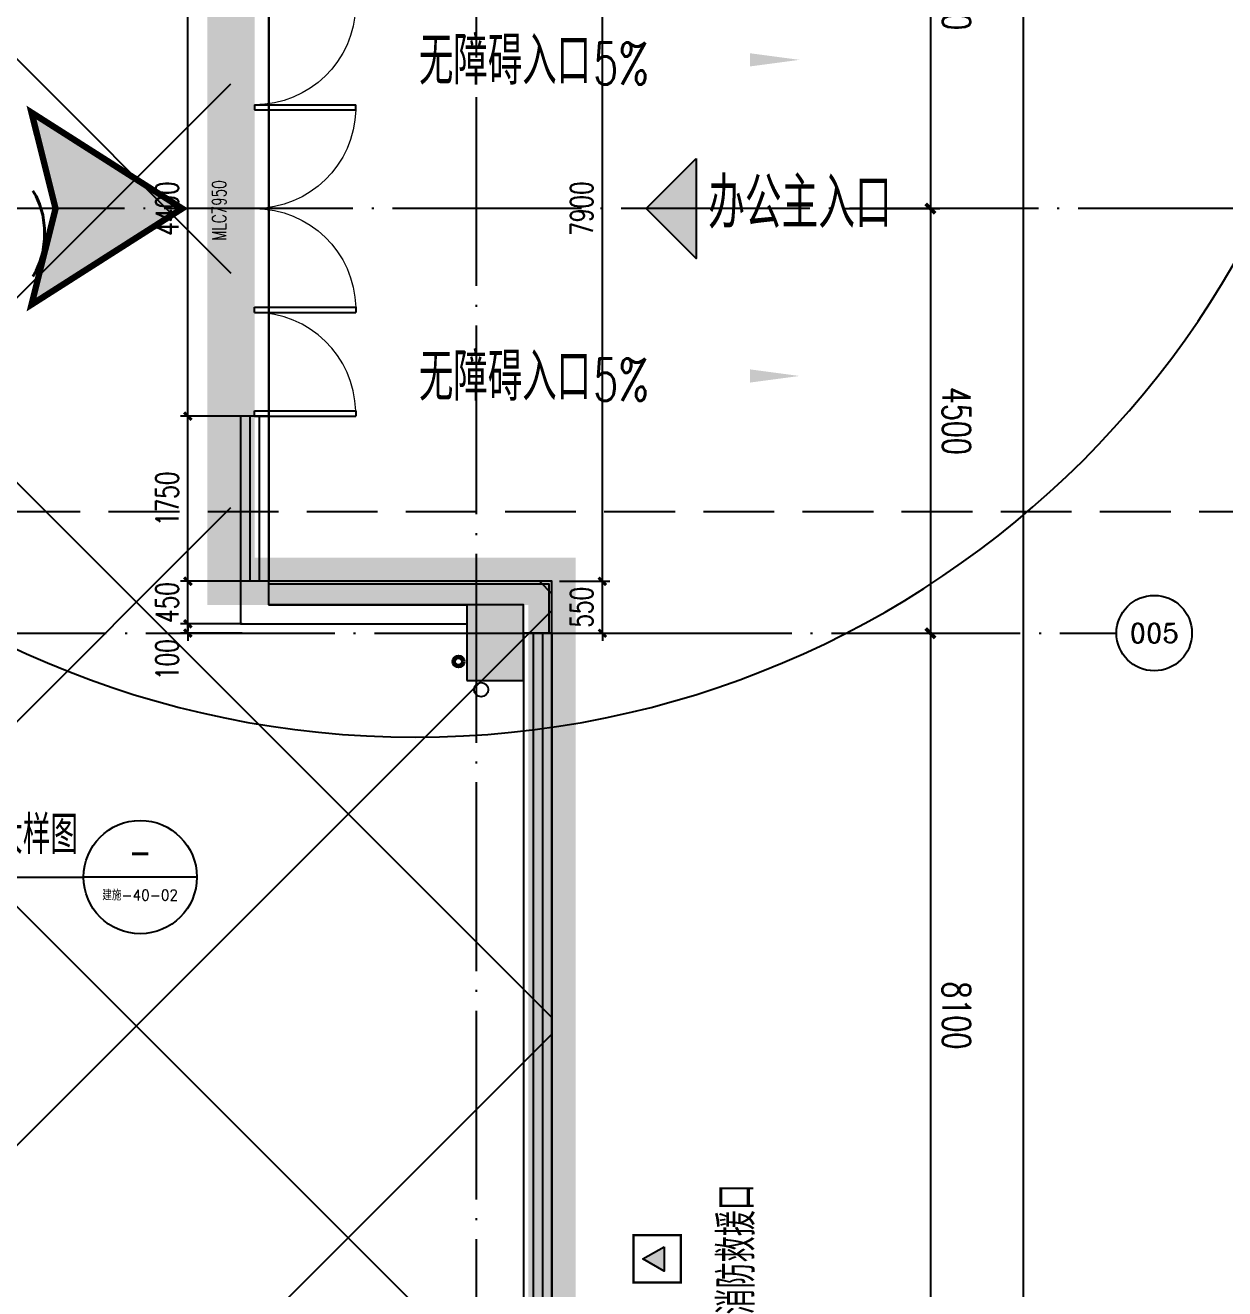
# Model space of a CAD drawing. Extents: x -821772 to -21949, y 506164 to 1049594.
# Drawn here: x -133632 to -120928, y 767274 to 780662 of the extents above; entities that cross this region are included whole.
import ezdxf
from ezdxf.enums import TextEntityAlignment as Align
from ezdxf.xclip import XClip

# ---------------------------------------------------------------- set-up
doc = ezdxf.new("R2010")
doc.units = 0
doc.header["$LTSCALE"] = 1000
doc.header["$MEASUREMENT"] = 0
doc.header["$XCLIPFRAME"] = 2
for name, pattern in [('10平面20250807_t3$0$DASH', [0.35, 0.25, -0.1]), ('10平面20250807_t3$0$DOTE', [2.42, 2, -0.2, 0.02, -0.2]), ('DASH', [0.35, 0.25, -0.1])]:
    doc.linetypes.add(name, pattern=pattern)
doc.layers.get('Defpoints').update_dxf_attribs({"color": 210})
doc.layers.add('1-防火分区线', color=201, linetype='DASH', lineweight=50)
doc.layers.add('10平面20250807_t3$0$LG-ZF消防', color=1, linetype='Continuous', lineweight=60)
for name, color, linetype in [('10平面20250807_t3$0$10平面$0$WINDOW', 8, 'Continuous'), ('10平面20250807_t3$0$10平面$0$WINDOW_TEXT', 8, 'Continuous'), ('10平面20250807_t3$0$A-AXIS-D', 8, 'Continuous'), ('10平面20250807_t3$0$A-AXIS-DOTE', 8, '10平面20250807_t3$0$DOTE'), ('10平面20250807_t3$0$A-AXIS-DP', 8, 'Continuous'), ('10平面20250807_t3$0$A-AXIS-SYMB', 8, 'Continuous'), ('10平面20250807_t3$0$A-CURTAIN', 8, 'Continuous'), ('10平面20250807_t3$0$A-DRAIN', 8, 'Continuous'), ('10平面20250807_t3$0$A-LIN-V', 8, 'Continuous'), ('10平面20250807_t3$0$A-TEXT', 8, 'Continuous'), ('10平面20250807_t3$0$A-WINDOW', 8, 'Continuous'), ('10平面20250807_t3$0$AS-COLN', 8, 'Continuous'), ('10平面20250807_t3$0$AS-WALL', 8, 'Continuous'), ('10平面20250807_t3$0$AS-结构边线层', 8, 'Continuous'), ('10平面20250807_t3$0$CURTWALL', 8, 'Continuous'), ('10平面20250807_t3$0$DIM_SYMB', 8, 'Continuous'), ('10平面20250807_t3$0$FH-line', 8, 'Continuous'), ('10平面20250807_t3$0$FH-tri', 8, 'Continuous'), ('10平面20250807_t3$0$PUB_HATCH', 8, 'Continuous'), ('10平面20250807_t3$0$PUB_TEXT', 8, 'Continuous'), ('10平面20250807_t3$0$RP-N2-01$0$$0$A-WIND-J', 8, 'Continuous'), ('10平面20250807_t3$0$RP-N2-01$0$A-WIND-J', 8, 'Continuous'), ('10平面20250807_t3$0$SB_ZF消火栓', 10, 'Continuous'), ('10平面20250807_t3$0$WINDOW', 8, 'Continuous'), ('PUB_HATCH', 8, 'Continuous'), ('指示', 1, 'Continuous')]:
    doc.layers.add(name, color=color, linetype=linetype)
doc.layers.add('10平面20250807_t3$0$A-加建区域', color=8, linetype='Continuous', plot=False)
doc.styles.add('10平面20250807_t3$0$10平面$0$_TCH_WINDOW', font='SIMPLEX', dxfattribs={"height": 3.5, "bigfont": 'GBCBIG'})
doc.styles.add('10平面20250807_t3$0$_TCH_AXIS', font='COMPLEX', dxfattribs={"bigfont": 'GBCBIG'})
doc.styles.add('10平面20250807_t3$0$_TCH_DIM', font='SIMPLEX', dxfattribs={"bigfont": 'GBCBIG'})
doc.styles.add('10平面20250807_t3$0$_TCH_DIM_T3', font='SIMPLEX', dxfattribs={"width": 0.705882, "bigfont": 'GBCBIG'})
doc.styles.add('10平面20250807_t3$0$A-DIM_T3', font='SIMPLEX', dxfattribs={"width": 0.705882, "bigfont": 'GBCBIG'})
doc.styles.add('10平面20250807_t3$0$A-STANDARD', font='SIMPLEX', dxfattribs={"bigfont": 'GBCBIG'})
doc.dimstyles.new('10平面20250807_t3$0$_TCH_ARCH&&100', dxfattribs={"dimtxt": 297.5, "dimasz": 100, "dimexe": 100, "dimexo": 100, "dimgap": 126.25, "dimtad": 1, "dimdec": 0, "dimzin": 0, "dimdsep": 46, "dimtxsty": '10平面20250807_t3$0$_TCH_DIM_T3', "dimblk": '10平面20250807_t3$0$_ArchTick', "dimcen": 0.09, "dimclrt": 7, "dimazin": 2, "dimtfac": 1, "dimtdec": 0, "dimtix": 1, "dimtmove": 2, "dimatfit": 3, "dimfxl": 0, "dimtolj": 1, "dimtzin": 0, "dimarcsym": 0})
doc.dimstyles.new('10平面20250807_t3$0$_TCH_ARCH&&80', dxfattribs={"dimtxt": 238, "dimasz": 80, "dimexe": 80, "dimexo": 80, "dimgap": 101, "dimtad": 1, "dimdec": 0, "dimzin": 0, "dimdsep": 46, "dimtxsty": '10平面20250807_t3$0$_TCH_DIM_T3', "dimblk": '10平面20250807_t3$0$_ArchTick', "dimcen": 0.09, "dimclrt": 7, "dimazin": 2, "dimtfac": 1, "dimtdec": 0, "dimtix": 1, "dimtmove": 2, "dimatfit": 3, "dimfxl": 0, "dimtolj": 1, "dimtzin": 0, "dimarcsym": 0})
doc.dimstyles.new('10平面20250807_t3$0$A-DIM&&100', dxfattribs={"dimtxt": 297.5, "dimasz": 100, "dimexe": 100, "dimexo": 100, "dimgap": 126.25, "dimtad": 1, "dimdec": 0, "dimzin": 0, "dimdsep": 46, "dimtxsty": '10平面20250807_t3$0$A-DIM_T3', "dimblk": '10平面20250807_t3$0$_ArchTick', "dimcen": 0.09, "dimclrt": 7, "dimazin": 2, "dimtfac": 1, "dimtdec": 0, "dimtix": 1, "dimtmove": 2, "dimatfit": 3, "dimfxl": 0, "dimtolj": 1, "dimtzin": 0, "dimarcsym": 0})

# ---------------------------------------------------------------- blocks, each defined once
blk = doc.blocks.new('指示')
at = {"layer": '指示'}
blk.add_hatch(color=8, dxfattribs=at).paths.add_polyline_path([(-248568, -61667), (-245540, -56919), (-242513, -61667), (-245540, -60909)])
at = {"layer": '指示', "color": 240, "const_width": 200}
blk.add_lwpolyline([(-248568, -61667), (-245540, -56919), (-242513, -61667), (-245540, -60909)], close=True, dxfattribs=at)
blk = doc.blocks.new('10平面20250807_t3$0$_ArchTick')
at = {"color": 0, "linetype": 'ByBlock', "const_width": 0.4}
blk.add_lwpolyline([(-0.5, -0.5), (0.5, 0.5)], dxfattribs=at)
blk = doc.blocks.new('*D9951')
at = {"layer": '10平面20250807_t3$0$A-AXIS-D', "color": 0, "lineweight": -2}
for p, q in [((95776, -21600), (96792, -21600)), ((96692, -21600), (96692, -26100)), ((95776, -26100), (96792, -26100))]:
    blk.add_line(p, q, dxfattribs=at)
at = {"layer": 'Defpoints', "color": 0}
for p in [(95676, -21600), (95676, -26100), (96692, -26100)]:
    blk.add_point(p, dxfattribs=at)
at = {"layer": '10平面20250807_t3$0$A-AXIS-D', "color": 0, "lineweight": -2, "xscale": 100, "yscale": 100, "zscale": 100}
for p, rotation in [((96692, -21600), 90), ((96692, -26100), 270)]:
    blk.add_blockref('10平面20250807_t3$0$_ArchTick', p, dxfattribs=dict(at, rotation=rotation))
at = {"layer": '10平面20250807_t3$0$A-AXIS-D', "color": 7, "insert": (96967, -23850), "char_height": 297.5, "attachment_point": 5, "rotation": 270, "style": '10平面20250807_t3$0$A-DIM_T3'}
blk.add_mtext('\\A1;4500', dxfattribs=at)
blk = doc.blocks.new('*D9952')
at = {"layer": '10平面20250807_t3$0$A-AXIS-D', "color": 0, "lineweight": -2}
for p, q in [((95776, -26100), (96792, -26100)), ((96692, -26100), (96692, -30600)), ((95776, -30600), (96792, -30600))]:
    blk.add_line(p, q, dxfattribs=at)
at = {"layer": 'Defpoints', "color": 0}
for p in [(95676, -26100), (95676, -30600), (96692, -30600)]:
    blk.add_point(p, dxfattribs=at)
at = {"layer": '10平面20250807_t3$0$A-AXIS-D', "color": 0, "lineweight": -2, "xscale": 100, "yscale": 100, "zscale": 100}
for p, rotation in [((96692, -26100), 90), ((96692, -30600), 270)]:
    blk.add_blockref('10平面20250807_t3$0$_ArchTick', p, dxfattribs=dict(at, rotation=rotation))
at = {"layer": '10平面20250807_t3$0$A-AXIS-D', "color": 7, "insert": (96967, -28350), "char_height": 297.5, "attachment_point": 5, "rotation": 270, "style": '10平面20250807_t3$0$A-DIM_T3'}
blk.add_mtext('\\A1;4500', dxfattribs=at)
blk = doc.blocks.new('*D9953')
at = {"layer": '10平面20250807_t3$0$A-AXIS-D', "color": 0, "lineweight": -2}
for p, q in [((95776, -30600), (96792, -30600)), ((96692, -30600), (96692, -38700)), ((95776, -38700), (96792, -38700))]:
    blk.add_line(p, q, dxfattribs=at)
at = {"layer": 'Defpoints', "color": 0}
for p in [(95676, -30600), (95676, -38700), (96692, -38700)]:
    blk.add_point(p, dxfattribs=at)
at = {"layer": '10平面20250807_t3$0$A-AXIS-D', "color": 0, "lineweight": -2, "xscale": 100, "yscale": 100, "zscale": 100}
for p, rotation in [((96692, -30600), 90), ((96692, -38700), 270)]:
    blk.add_blockref('10平面20250807_t3$0$_ArchTick', p, dxfattribs=dict(at, rotation=rotation))
at = {"layer": '10平面20250807_t3$0$A-AXIS-D', "color": 7, "insert": (96967, -34650), "char_height": 297.5, "attachment_point": 5, "rotation": 270, "style": '10平面20250807_t3$0$A-DIM_T3'}
blk.add_mtext('\\A1;8100', dxfattribs=at)
blk = doc.blocks.new('*D10008')
at = {"layer": '10平面20250807_t3$0$A-AXIS-D', "color": 0, "lineweight": -2}
for p, q in [((95876, 27700), (97772, 27700)), ((97672, 27700), (97672, -63700)), ((95876, -63700), (97772, -63700))]:
    blk.add_line(p, q, dxfattribs=at)
at = {"layer": 'Defpoints', "color": 0}
for p in [(95776, 27700), (95776, -63700), (97672, -63700)]:
    blk.add_point(p, dxfattribs=at)
at = {"layer": '10平面20250807_t3$0$A-AXIS-D', "color": 0, "lineweight": -2, "xscale": 100, "yscale": 100, "zscale": 100}
for p, rotation in [((97672, 27700), 90), ((97672, -63700), 270)]:
    blk.add_blockref('10平面20250807_t3$0$_ArchTick', p, dxfattribs=dict(at, rotation=rotation))
at = {"layer": '10平面20250807_t3$0$A-AXIS-D', "color": 7, "insert": (97947, -18000), "char_height": 297.5, "attachment_point": 5, "rotation": 270, "style": '10平面20250807_t3$0$_TCH_DIM_T3'}
blk.add_mtext('\\A1;91400', dxfattribs=at)
blk = doc.blocks.new('10平面20250807_t3$0$JYC-1')
at = {"layer": '10平面20250807_t3$0$FH-tri'}
h = blk.add_hatch(color=2, dxfattribs=at)
h.dxf.hatch_style = 1
h.paths.add_polyline_path([(-244713, 303230), (-243463, 301980), (-244713, 301980)])
at = {"layer": '10平面20250807_t3$0$FH-tri', "color": 2}
blk.add_lwpolyline([(-244713, 303230), (-243463, 301980), (-243463, 301980), (-244713, 301980)], close=True, dxfattribs=at)
at = {"layer": '10平面20250807_t3$0$A-TEXT', "style": '10平面20250807_t3$0$A-STANDARD'}
blk.add_text('办公主入口', height=900.2, rotation=45, dxfattribs=at).set_placement((-243690, 302508, 0))
blk = doc.blocks.new('10平面20250807_t3$0$43243')
at = {"layer": '10平面20250807_t3$0$AS-结构边线层'}
blk.add_lwpolyline([(-143954, 832220), (-143954, 741420), (-143154, 741420), (-143154, 741720), (-140454, 741720), (-140454, 741420), (-128354, 741420), (-128354, 741420), (-128354, 741820), (-128054, 741820), (-128054, 774220), (-128354, 774220), (-128354, 774520), (-131054, 774520), (-131054, 782920), (-128354, 782920), (-128354, 783220), (-128054, 783220), (-128054, 818320)], dxfattribs=at)
blk = doc.blocks.new('10平面20250807_t3$0$RP-N2-01$0$$0$xfjy')
at = {"layer": '10平面20250807_t3$0$RP-N2-01$0$$0$A-WIND-J'}
h = blk.add_hatch(color=256, dxfattribs=at)
h.dxf.hatch_style = 1
h.paths.add_polyline_path([(1141876, -26214), (1142135, -26214), (1142005, -25989)])
at = {"layer": '10平面20250807_t3$0$RP-N2-01$0$$0$A-WIND-J', "const_width": 25}
blk.add_lwpolyline([(1141755, -25889), (1141755, -26389), (1142255, -26389), (1142255, -25889)], close=True, dxfattribs=at)
at = {"layer": '10平面20250807_t3$0$RP-N2-01$0$$0$A-WIND-J'}
for points in [[(1141755, -26389), (1142255, -26389), (1142255, -25889), (1141755, -25889)], [(1141876, -26214), (1142135, -26214), (1142005, -25989)]]:
    blk.add_lwpolyline(points, close=True, dxfattribs=at)
blk = doc.blocks.new('10平面20250807_t3$0$RP-N2-01$0$xfjy')
at = {"layer": '10平面20250807_t3$0$RP-N2-01$0$$0$A-WIND-J'}
blk.add_blockref('10平面20250807_t3$0$RP-N2-01$0$$0$xfjy', (0, 0), dxfattribs=at)
blk = doc.blocks.new('10平面20250807_t3$0$1232')
at = {"layer": '10平面20250807_t3$0$RP-N2-01$0$A-WIND-J', "xscale": -1.000000000000001, "rotation": 90}
blk.add_blockref('10平面20250807_t3$0$RP-N2-01$0$xfjy', (-153079, 1909595, 0), dxfattribs=at)
at = {"layer": '10平面20250807_t3$0$A-TEXT', "style": '10平面20250807_t3$0$_TCH_DIM'}
blk.add_text('消防救援口', height=384.1, rotation=90, dxfattribs=at).set_placement((-125907, 767000, 0))
blk = doc.blocks.new('10平面20250807_t3$0$3132')
at = {"layer": '10平面20250807_t3$0$A-AXIS-SYMB'}
for p in [(-136591, 771636), (-131815, 771636)]:
    blk.add_line(p, (-133015, 771636), dxfattribs=at)
blk.add_circle((-132415, 771636), 600, dxfattribs=at)
at = {"layer": '10平面20250807_t3$0$PUB_TEXT', "style": '10平面20250807_t3$0$_TCH_DIM'}
blk.add_text('大样图', height=405.1, dxfattribs=at).set_placement((-133950, 771881))
for s, height, width, p, p2 in [('-', 365, 0.777778, (-132537, 771724), (-132294, 771724)), ('建施-40-02', 114.3, 0.940725, (-132816, 771388), (-132015, 771388))]:
    blk.add_text(s, height=height, dxfattribs=dict(at, width=width)).set_placement(p, p2, align=Align.FIT)
blk = doc.blocks.new('10平面20250807_t3$0$A$C5D961328')
at = {"layer": '10平面20250807_t3$0$A-LIN-V', "ltscale": 500}
blk.add_circle((350, 40), 10001, dxfattribs=at)
blk = doc.blocks.new('10平面20250807_t3$0$43242343')
at = {"layer": '10平面20250807_t3$0$LG-ZF消防', "linetype": 'Continuous'}
blk.add_circle((-129043, 773920), 50, dxfattribs=at)
blk = doc.blocks.new('10平面20250807_t3$0$234243242332')
at = {"layer": '10平面20250807_t3$0$LG-ZF消防', "linetype": 'Continuous'}
blk.add_blockref('10平面20250807_t3$0$43242343', (0, 0), dxfattribs=at)
at = {"layer": '10平面20250807_t3$0$SB_ZF消火栓', "xscale": -1}
blk.add_blockref('10平面20250807_t3$0$A$C5D961328', (-129154, 783080), dxfattribs=at)
blk = doc.blocks.new('10平面20250807_t3$0$3213121')
at = {"layer": '10平面20250807_t3$0$A-DRAIN', "color": 3}
blk.add_circle((371196, 773622), 75, dxfattribs=at)
blk = doc.blocks.new('10平面20250807_t3$0$w4324323333')
at = {"layer": '10平面20250807_t3$0$AS-COLN'}
for p, q in [((-128354, 774520), (-128954, 774520)), ((-128954, 774520), (-128954, 773720)), ((-128354, 773720), (-128354, 774520)), ((-128954, 773720), (-128354, 773720))]:
    blk.add_line(p, q, dxfattribs=at)
blk = doc.blocks.new('*D11758')
at = {"layer": '10平面20250807_t3$0$A-AXIS-DP', "color": 0, "lineweight": -2}
for p, q in [((-127520, 774770), (-127520, 774850)), ((-127974, 774770), (-127440, 774770)), ((-127520, 774220), (-127520, 774770)), ((-127974, 774220), (-127440, 774220)), ((-127520, 774220), (-127520, 774140))]:
    blk.add_line(p, q, dxfattribs=at)
at = {"layer": 'Defpoints', "color": 0}
for p in [(-128054, 774770), (-127520, 774770), (-128054, 774220)]:
    blk.add_point(p, dxfattribs=at)
at = {"layer": '10平面20250807_t3$0$A-AXIS-DP', "color": 0, "lineweight": -2, "xscale": 80, "yscale": 80, "zscale": 80}
for p, rotation in [((-127520, 774770), 270), ((-127520, 774220), 90)]:
    blk.add_blockref('10平面20250807_t3$0$_ArchTick', p, dxfattribs=dict(at, rotation=rotation))
at = {"layer": '10平面20250807_t3$0$A-AXIS-DP', "color": 7, "insert": (-127740, 774495), "char_height": 238, "attachment_point": 5, "rotation": 90, "style": '10平面20250807_t3$0$_TCH_DIM_T3'}
blk.add_mtext('\\A1;550', dxfattribs=at)
blk = doc.blocks.new('*D11759')
at = {"layer": '10平面20250807_t3$0$A-AXIS-DP', "color": 0, "lineweight": -2}
for p, q in [((-127974, 782670), (-127440, 782670)), ((-127520, 774770), (-127520, 782670)), ((-127974, 774770), (-127440, 774770))]:
    blk.add_line(p, q, dxfattribs=at)
at = {"layer": 'Defpoints', "color": 0}
for p in [(-128054, 782670), (-127520, 782670), (-128054, 774770)]:
    blk.add_point(p, dxfattribs=at)
at = {"layer": '10平面20250807_t3$0$A-AXIS-DP', "color": 0, "lineweight": -2, "xscale": 80, "yscale": 80, "zscale": 80}
for p, rotation in [((-127520, 782670), 90), ((-127520, 774770), 270)]:
    blk.add_blockref('10平面20250807_t3$0$_ArchTick', p, dxfattribs=dict(at, rotation=rotation))
at = {"layer": '10平面20250807_t3$0$A-AXIS-DP', "color": 7, "insert": (-127740, 778720), "char_height": 238, "attachment_point": 5, "rotation": 90, "style": '10平面20250807_t3$0$_TCH_DIM_T3'}
blk.add_mtext('\\A1;7900', dxfattribs=at)
blk = doc.blocks.new('*D12224')
at = {"layer": '10平面20250807_t3$0$A-AXIS-DP', "color": 0, "lineweight": -2}
for p, q in [((-131334, 774320), (-131990, 774320)), ((-131910, 774320), (-131910, 774400)), ((-131910, 774220), (-131910, 774320)), ((-131334, 774220), (-131990, 774220)), ((-131910, 774220), (-131910, 774140))]:
    blk.add_line(p, q, dxfattribs=at)
at = {"layer": 'Defpoints', "color": 0}
for p in [(-131910, 774320), (-131254, 774320), (-131254, 774220)]:
    blk.add_point(p, dxfattribs=at)
at = {"layer": '10平面20250807_t3$0$A-AXIS-DP', "color": 0, "lineweight": -2, "xscale": 80, "yscale": 80, "zscale": 80}
for p, rotation in [((-131910, 774320), 270), ((-131910, 774220), 90)]:
    blk.add_blockref('10平面20250807_t3$0$_ArchTick', p, dxfattribs=dict(at, rotation=rotation))
at = {"layer": '10平面20250807_t3$0$A-AXIS-DP', "color": 7, "insert": (-132130, 773940), "char_height": 238, "attachment_point": 5, "rotation": 90, "style": '10平面20250807_t3$0$_TCH_DIM_T3'}
blk.add_mtext('\\A1;100', dxfattribs=at)
blk = doc.blocks.new('*D12225')
at = {"layer": '10平面20250807_t3$0$A-AXIS-DP', "color": 0, "lineweight": -2}
for p, q in [((-131910, 774770), (-131910, 774850)), ((-131334, 774770), (-131990, 774770)), ((-131910, 774320), (-131910, 774770)), ((-131334, 774320), (-131990, 774320)), ((-131910, 774320), (-131910, 774240))]:
    blk.add_line(p, q, dxfattribs=at)
at = {"layer": 'Defpoints', "color": 0}
for p in [(-131910, 774770), (-131254, 774770), (-131254, 774320)]:
    blk.add_point(p, dxfattribs=at)
at = {"layer": '10平面20250807_t3$0$A-AXIS-DP', "color": 0, "lineweight": -2, "xscale": 80, "yscale": 80, "zscale": 80}
for p, rotation in [((-131910, 774770), 270), ((-131910, 774320), 90)]:
    blk.add_blockref('10平面20250807_t3$0$_ArchTick', p, dxfattribs=dict(at, rotation=rotation))
at = {"layer": '10平面20250807_t3$0$A-AXIS-DP', "color": 7, "insert": (-132130, 774545), "char_height": 238, "attachment_point": 5, "rotation": 90, "style": '10平面20250807_t3$0$_TCH_DIM_T3'}
blk.add_mtext('\\A1;450', dxfattribs=at)
blk = doc.blocks.new('*D12226')
at = {"layer": '10平面20250807_t3$0$A-AXIS-DP', "color": 0, "lineweight": -2}
for p, q in [((-131334, 776520), (-131990, 776520)), ((-131910, 774770), (-131910, 776520)), ((-131334, 774770), (-131990, 774770))]:
    blk.add_line(p, q, dxfattribs=at)
at = {"layer": 'Defpoints', "color": 0}
for p in [(-131910, 776520), (-131254, 776520), (-131254, 774770)]:
    blk.add_point(p, dxfattribs=at)
at = {"layer": '10平面20250807_t3$0$A-AXIS-DP', "color": 0, "lineweight": -2, "xscale": 80, "yscale": 80, "zscale": 80}
for p, rotation in [((-131910, 776520), 90), ((-131910, 774770), 270)]:
    blk.add_blockref('10平面20250807_t3$0$_ArchTick', p, dxfattribs=dict(at, rotation=rotation))
at = {"layer": '10平面20250807_t3$0$A-AXIS-DP', "color": 7, "insert": (-132130, 775645), "char_height": 238, "attachment_point": 5, "rotation": 90, "style": '10平面20250807_t3$0$_TCH_DIM_T3'}
blk.add_mtext('\\A1;1750', dxfattribs=at)
blk = doc.blocks.new('*D12227')
at = {"layer": '10平面20250807_t3$0$A-AXIS-DP', "color": 0, "lineweight": -2}
for p, q in [((-131334, 780920), (-131990, 780920)), ((-131910, 776520), (-131910, 780920)), ((-131334, 776520), (-131990, 776520))]:
    blk.add_line(p, q, dxfattribs=at)
at = {"layer": 'Defpoints', "color": 0}
for p in [(-131910, 780920), (-131254, 780920), (-131254, 776520)]:
    blk.add_point(p, dxfattribs=at)
at = {"layer": '10平面20250807_t3$0$A-AXIS-DP', "color": 0, "lineweight": -2, "xscale": 80, "yscale": 80, "zscale": 80}
for p, rotation in [((-131910, 780920), 90), ((-131910, 776520), 270)]:
    blk.add_blockref('10平面20250807_t3$0$_ArchTick', p, dxfattribs=dict(at, rotation=rotation))
at = {"layer": '10平面20250807_t3$0$A-AXIS-DP', "color": 7, "insert": (-132130, 778720), "char_height": 238, "attachment_point": 5, "rotation": 90, "style": '10平面20250807_t3$0$_TCH_DIM_T3'}
blk.add_mtext('\\A1;4400', dxfattribs=at)
blk = doc.blocks.new('10平面20250807_t3$0$$DorLib2D$00000001')
for p, q in [((0.45, 0.975), (0.5, 0.975)), ((0.45, 0), (0.45, 0.975)), ((0.5, 0), (0.5, 0.975)), ((0.5, 0), (0.45, 0))]:
    blk.add_line(p, q)
at = {"lineweight": 13}
blk.add_arc((0.475, 0), 0.975, 91.4693, 180, dxfattribs=at)
blk = doc.blocks.new('10平面20250807_t3$0$10平面$0$$DorLib2D$00000002')
for p, q in [((-0.5, 0), (-0.5, 0.4875)), ((-0.475, 0.4875), (-0.5, 0.4875)), ((-0.475, 0), (-0.475, 0.4875)), ((0.475, 0), (0.475, 0.4875)), ((0.475, 0.4875), (0.5, 0.4875)), ((0.5, 0), (0.5, 0.4875)), ((-0.5, 0), (-0.475, 0)), ((0.5, 0), (0.475, 0))]:
    blk.add_line(p, q)
at = {"lineweight": 13}
for centre, start, end in [((-0.4875, 0), 0, 88.53072), ((0.4875, 0), 91.46928, 180)]:
    blk.add_arc(centre, 0.4875, start, end, dxfattribs=at)
blk = doc.blocks.new('10平面20250807_t3$0$10平面$0$$DorLib2D$00000001')
for p, q in [((0.45, 0.975), (0.5, 0.975)), ((0.45, 0), (0.45, 0.975)), ((0.5, 0), (0.5, 0.975)), ((0.5, 0), (0.45, 0))]:
    blk.add_line(p, q)
at = {"lineweight": 13}
blk.add_arc((0.475, 0), 0.975, 91.4693, 180, dxfattribs=at)
blk = doc.blocks.new('10平面20250807_t3$0$dote')
at = {"layer": '10平面20250807_t3$0$A-AXIS-D'}
blk.add_circle((99061.5, -30598.9), 400, dxfattribs=at)
at = {"layer": '10平面20250807_t3$0$A-AXIS-DOTE'}
for p, q in [((91882.2, -264080), (91882.2, 36662.3)), ((112355, -26100), (76282.2, -26100)), ((76282.2, -30600), (98661.5, -30600))]:
    blk.add_line(p, q, dxfattribs=at)
at = {"layer": '10平面20250807_t3$0$DIM_SYMB', "linetype": '10平面20250807_t3$0$DASH', "ltscale": 3}
blk.add_lwpolyline([(85886.4, -29308.6), (162136.4, -29308.6)], dxfattribs=at)
at = {"layer": '10平面20250807_t3$0$PUB_TEXT', "style": '10平面20250807_t3$0$_TCH_AXIS'}
blk.add_text('005', height=202.97, dxfattribs=at).set_placement((98800.5, -30700.4), (99322.4, -30700.4), align=Align.FIT)
at = {"layer": '10平面20250807_t3$0$A-AXIS-D'}
for base, p1, p2, dimstyle, picture, middle in [((97671.9, -63700), (95776.4, 27700), (95776.4, -63700), '10平面20250807_t3$0$_TCH_ARCH&&100', '*D10008', (97946.9, -18000)), ((96692.2, -26100), (95676.4, -21600), (95676.4, -26100), '10平面20250807_t3$0$A-DIM&&100', '*D9951', (96967.2, -23850)), ((96692.2, -30600), (95676.4, -26100), (95676.4, -30600), '10平面20250807_t3$0$A-DIM&&100', '*D9952', (96967.2, -28350)), ((96692.2, -38700), (95676.4, -30600), (95676.4, -38700), '10平面20250807_t3$0$A-DIM&&100', '*D9953', (96967.2, -34650))]:
    dim = blk.add_linear_dim(base=base, p1=p1, p2=p2, angle=270, dimstyle=dimstyle, override={"dimgap": 0}, dxfattribs=at)
    dim.commit()
    dim.dimension.update_dxf_attribs({"geometry": picture, "text_midpoint": middle, "dimtype": 129, "text_rotation": 270})
blk = doc.blocks.new('10平面20250807_t3')
at = {"layer": '10平面20250807_t3$0$PUB_HATCH'}
blk.add_hatch(color=256, dxfattribs=at).paths.add_polyline_path([(-128954.2, 773720), (-128354.2, 773720), (-128354.2, 774520), (-128954.2, 774520)])
at = {"layer": '10平面20250807_t3$0$10平面$0$WINDOW'}
for p, q in [((-131054.2, 780920), (-131054.2, 779820)), ((-131054.2, 779820), (-131054.2, 777620))]:
    blk.add_line(p, q, dxfattribs=at)
at = {"layer": '10平面20250807_t3$0$A-AXIS-SYMB'}
for points in [[(-126891.9, 780295.8, 0, 0, 0), (-125431.9, 780295.8, 0, 140, 0), (-125956.9, 780295.8, 0, 0, 0)], [(-126891.9, 776945.8, 0, 0, 0), (-125431.9, 776945.8, 0, 140, 0), (-125956.9, 776945.8, 0, 0, 0)]]:
    blk.add_lwpolyline(points, format="xyseb", dxfattribs=at)
at = {"layer": '10平面20250807_t3$0$A-CURTAIN'}
for points in [[(-128054.2, 774220), (-128054.2, 774770), (-131054.2, 774770)], [(-128084.2, 774220), (-128084.2, 774740), (-131054.2, 774740)]]:
    blk.add_lwpolyline(points, dxfattribs=at)
at = {"layer": '10平面20250807_t3$0$AS-WALL'}
for p, q in [((-131054.2, 774770), (-131354.2, 774770)), ((-131354.2, 774770), (-131354.2, 774320)), ((-131054.2, 774520), (-131054.2, 774770)), ((-131054.2, 774520), (-128954.2, 774520)), ((-128954.2, 774520), (-128954.2, 774320)), ((-131354.2, 774320), (-128954.2, 774320))]:
    blk.add_line(p, q, dxfattribs=at)
at = {"layer": '10平面20250807_t3$0$CURTWALL'}
for p, q in [((-128354.2, 774220), (-128354.2, 741820)), ((-128054.2, 774220), (-128354.2, 774220)), ((-128254.2, 774220), (-128254.2, 741820)), ((-128154.2, 774220), (-128154.2, 741820)), ((-128054.2, 774220), (-128054.2, 741820))]:
    blk.add_line(p, q, dxfattribs=at)
at = {"layer": '10平面20250807_t3$0$WINDOW'}
for p, q in [((-131054.2, 777620), (-131054.2, 776520)), ((-131054.2, 776520), (-131354.2, 776520)), ((-131354.2, 776520), (-131354.2, 774770)), ((-131254.2, 776520), (-131254.2, 774770)), ((-131154.2, 776520), (-131154.2, 774770)), ((-131054.2, 776520), (-131054.2, 774770))]:
    blk.add_line(p, q, dxfattribs=at)
blk.add_blockref('10平面20250807_t3$0$1232', (0, 0))
at = {"layer": '10平面20250807_t3$0$10平面$0$WINDOW', "xscale": -1100, "yscale": 1100, "zscale": 300, "rotation": 270.0000000014833}
blk.add_blockref('10平面20250807_t3$0$10平面$0$$DorLib2D$00000001', (-131204.2, 780370), dxfattribs=at)
at = {"layer": '10平面20250807_t3$0$10平面$0$WINDOW'}
ref = blk.add_blockref('10平面20250807_t3$0$10平面$0$$DorLib2D$00000002', (-131204.2, 778720), dxfattribs=dict(at, xscale=-2200, yscale=2200, zscale=300, rotation=270.0000000014833))
ref.add_attrib('A', 'MLC7950', (-131505.6, 778380), dxfattribs={"layer": '10平面20250807_t3$0$10平面$0$WINDOW_TEXT', "ltscale": 500, "height": 148.75, "rotation": 90, "style": '10平面20250807_t3$0$10平面$0$_TCH_WINDOW', "width": 0.705882})
at = {"layer": '10平面20250807_t3$0$A-AXIS-DP'}
blk.add_blockref('10平面20250807_t3$0$3132', (0, 0), dxfattribs=at)
at = {"layer": '10平面20250807_t3$0$A-WINDOW'}
blk.add_blockref('10平面20250807_t3$0$43243', (0, 0), dxfattribs=at)
at = {"layer": '10平面20250807_t3$0$A-加建区域'}
blk.add_blockref('10平面20250807_t3$0$3213121', (-500000, 0), dxfattribs=at)
at = {"layer": '10平面20250807_t3$0$AS-COLN'}
blk.add_blockref('10平面20250807_t3$0$w4324323333', (0, 0), dxfattribs=at)
at = {"layer": '10平面20250807_t3$0$AS-WALL'}
blk.add_blockref('10平面20250807_t3$0$dote', (-220736.4, 804820), dxfattribs=at)
at = {"layer": '10平面20250807_t3$0$FH-line', "xscale": 0.6000000000000002, "yscale": 0.6000000000000002, "zscale": 0.6000000000000002, "rotation": 315.0000000000014}
blk.add_blockref('10平面20250807_t3$0$JYC-1', (-151354.2, 546777.7), dxfattribs=at)
at = {"layer": '10平面20250807_t3$0$SB_ZF消火栓', "linetype": 'Continuous'}
blk.add_blockref('10平面20250807_t3$0$234243242332', (0, 0), dxfattribs=at)
at = {"layer": '10平面20250807_t3$0$WINDOW', "xscale": 1100, "yscale": 1100, "zscale": 1100, "rotation": 270.0000000014833}
blk.add_blockref('10平面20250807_t3$0$$DorLib2D$00000001', (-131204.2, 777070), dxfattribs=at)
at = {"layer": '10平面20250807_t3$0$PUB_TEXT', "style": '10平面20250807_t3$0$_TCH_DIM'}
for p in [(-129462.5, 780033.3), (-129462.5, 776683.3)]:
    blk.add_text('无障碍入口', height=506.38, dxfattribs=at).set_placement(p)
at = {"layer": '10平面20250807_t3$0$PUB_TEXT', "width": 0.705882}
for s, height, style, p in [('5%', 446.25, '10平面20250807_t3$0$_TCH_DIM', (-127619.4, 780033.3)), (')', 595, '10平面20250807_t3$0$A-STANDARD', (-133607, 778200)), ('5%', 446.25, '10平面20250807_t3$0$_TCH_DIM', (-127619.4, 776683.3))]:
    blk.add_text(s, height=height, dxfattribs=dict(at, style=style)).set_placement(p)
at = {"layer": '10平面20250807_t3$0$A-AXIS-DP'}
for p1, p2, distance, picture, middle in [((-128054.2, 774770), (-128054.2, 782670), -534.2, '*D11759', (-127740, 778720)), ((-131254.2, 776520), (-131254.2, 780920), 655.5, '*D12227', (-132129.7, 778720)), ((-131254.2, 774770), (-131254.2, 776520), 655.5, '*D12226', (-132129.7, 775645)), ((-131254.2, 774320), (-131254.2, 774770), 655.5, '*D12225', (-132129.7, 774545)), ((-128054.2, 774220), (-128054.2, 774770), -534.2, '*D11758', (-127740, 774495))]:
    dim = blk.add_aligned_dim(p1=p1, p2=p2, distance=distance, dimstyle='10平面20250807_t3$0$_TCH_ARCH&&80', dxfattribs=at)
    dim.commit()
    dim.dimension.update_dxf_attribs({"geometry": picture, "text_midpoint": middle})
dim = blk.add_linear_dim(base=(-131909.7, 774320), p1=(-131254.2, 774220), p2=(-131254.2, 774320), angle=90, dimstyle='10平面20250807_t3$0$_TCH_ARCH&&80', dxfattribs=at)
dim.commit()
dim.dimension.update_dxf_attribs({"geometry": '*D12224', "text_midpoint": (-132129.7, 773940), "dimtype": 129})

msp = doc.modelspace()

# ---------------------------------------------------------------- block references
at = {"ltscale": 100}
ref = msp.add_blockref('10平面20250807_t3', (0, 0), dxfattribs=at)
XClip(ref).set_block_clipping_path([(-386212.6353242097, 506163.79756496), (-21948.7593967821, 884998.2285294847)])

# ---------------------------------------------------------------- next in the draw order: hatches: boundary and pattern name
at = {"layer": 'PUB_HATCH', "ltscale": 5000}
h = msp.add_hatch(dxfattribs=at)
h.set_pattern_fill('ANSI37', color=8, scale=2000)
h.set_pattern_definition([(45, (0, 0), (-2245.064, 2245.064), []), (135, (0, 0), (-2245.064, -2245.064), [])])
h.paths.add_polyline_path([(-98054.2, 823320), (-113954.2, 823320), (-113954.2, 832520), (-112854.2, 832520), (-112854.2, 832220), (-110054.2, 832220), (-110054.2, 832520), (-98054.2, 832520)])
h.paths.add_polyline_path([(-143954.2, 832520), (-128054.2, 832520), (-128054.2, 782620), (-131454.2, 782620), (-131454.2, 774770), (-128054.2, 774770), (-128054.2, 741220), (-140054.2, 741220), (-140054.2, 741720), (-142854.2, 741720), (-142854.2, 741220), (-143954.2, 741220), (-143954.2, 823320)])

# ---------------------------------------------------------------- next in the draw order: linework, layer by layer
at = {"layer": '1-防火分区线', "color": 1, "linetype": 'DASH', "ltscale": 5, "const_width": 500}
msp.add_lwpolyline([(-143954.2, 832520), (-128054.2, 832520), (-128054.2, 782620), (-131454.2, 782620), (-131454.2, 774770), (-128054.2, 774770), (-128054.2, 741220), (-140054.2, 741220), (-140054.2, 741720), (-142854.2, 741720), (-142854.2, 741220), (-143954.2, 741220), (-143954.2, 823320)], close=True, dxfattribs=at)

# ---------------------------------------------------------------- next in the draw order: block references
at = {"layer": '指示', "xscale": -0.3359999999217689, "yscale": 0.3359999999217689, "zscale": 0.3359999999217689, "rotation": 269.999955524289}
msp.add_blockref('指示', (-112846, 861221.5), dxfattribs=at)

doc.saveas('drawing.dxf')
